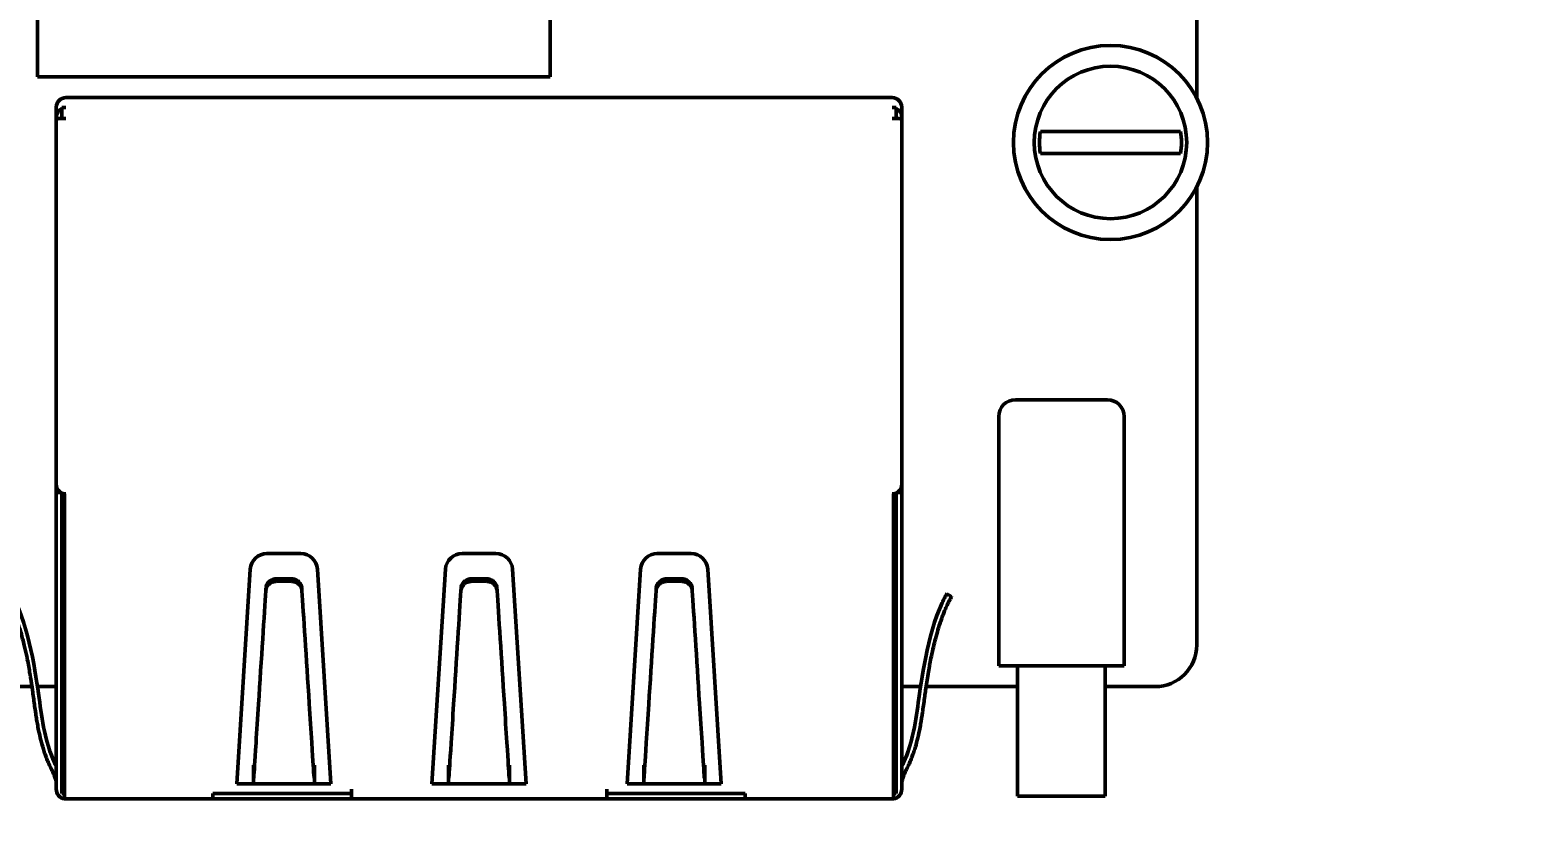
# Model space of a CAD drawing. Header units: millimetres. Extents: x -55 to 2039, y 0 to 512.
# Drawn here: x 1111.4 to 1165.2, y 222.2 to 250.7 of the extents above; entities that cross this region are included whole.
import ezdxf
from ezdxf import colors
from ezdxf.entities.mleader import LeaderData, LeaderLine
from ezdxf.enums import TextEntityAlignment as Align
from ezdxf.math import Vec2, Vec3

# ---------------------------------------------------------------- set-up
doc = ezdxf.new("R2010")
doc.units = ezdxf.units.MM
doc.linetypes.add('Сплошная', pattern=[0])
doc.layers.add('Виды', color=30, linetype='Continuous')
doc.styles.add('GOST TYPE B', font='', dxfattribs={"height": 3.5})
doc.styles.get('GOST TYPE B').set_extended_font_data('GOST type B')

# ---------------------------------------------------------------- blocks, each defined once
blk = doc.blocks.new('Вид с →')
at = {"linetype": 'Continuous', "lineweight": 25, "transparency": 16777216}
for q in [(28.03, 4.046), (30.858, 4.046)]:
    blk.add_line((29.444, 2.632), q, dxfattribs=at)
blk.add_circle((32.944, 2.632), 3.5, dxfattribs=at)
blk.add_circle((32.944, 2.632), 3.5, dxfattribs=at)
at = {"linetype": 'Continuous', "lineweight": 50, "transparency": 16777216, "style": 'GOST TYPE B'}
blk.add_attdef('ВИД(_:_)', text='', height=7, dxfattribs=at).set_placement((27.226, 3.5), align=Align.MIDDLE_RIGHT)
blk = doc.blocks.new('_DotSmall')
at = {"color": 0, "linetype": 'ByBlock', "lineweight": 60, "const_width": 0.5}
blk.add_lwpolyline([(-0.0625, 0, 1), (0.0625, 0, 1)], format="xyb", close=True, dxfattribs=at)

msp = doc.modelspace()

# ---------------------------------------------------------------- linework, layer by layer
at = {"linetype": 'Continuous', "lineweight": 50}
for p, q in [((1153.4613, 294.2448), (1153.4613, 248.248)), ((1111.6413, 262.5123), (1111.6413, 249.0123)), ((1130.1413, 249.0123), (1130.1413, 261.0123)), ((1111.6413, 249.0123), (1130.1413, 249.0123)), ((1112.6713, 248.2623), (1142.4713, 248.2623)), ((1112.3213, 247.5538), (1112.3213, 247.9123)), ((1112.3213, 247.4123), (1112.3213, 247.5538)), ((1112.5213, 247.5123), (1112.3359, 247.5123)), ((1112.6713, 247.9038), (1112.5213, 247.9038)), ((1112.5213, 247.9038), (1112.5213, 247.5123)), ((1112.5213, 247.5123), (1112.6713, 247.5123)), ((1142.4713, 247.9038), (1142.6213, 247.9038)), ((1142.6213, 247.5123), (1142.4713, 247.5123)), ((1142.6213, 247.9038), (1142.6213, 247.5123)), ((1142.6213, 247.5123), (1142.8067, 247.5123)), ((1142.8213, 247.9123), (1142.8213, 247.5538)), ((1142.8213, 247.5538), (1142.8213, 247.4123)), ((1112.3213, 234.3123), (1112.3213, 247.4123)), ((1142.8213, 247.4123), (1142.8213, 234.3123)), ((1152.8812, 247.0423), (1147.8214, 247.0423)), ((1147.8214, 246.2423), (1152.8812, 246.2423)), ((1153.4613, 245.0367), (1153.4613, 228.5123)), ((1146.9213, 237.3623), (1150.2413, 237.3623)), ((1146.3213, 227.7623), (1146.3213, 236.7623)), ((1150.8413, 227.7623), (1150.8413, 236.7623)), ((1112.3213, 234.0209), (1112.3213, 234.3123)), ((1142.8213, 234.3123), (1142.8213, 234.0209)), ((1112.3213, 234.0209), (1112.4774, 234.0209)), ((1112.3213, 223.3123), (1112.3213, 234.0209)), ((1112.5213, 223.1623), (1112.5213, 233.9961)), ((1112.6213, 233.9659), (1112.6213, 233.9623)), ((1112.6213, 233.9623), (1112.6713, 233.9623)), ((1112.6213, 233.9623), (1112.6213, 223.1623)), ((1142.4713, 233.9623), (1142.5213, 233.9623)), ((1142.5213, 233.9659), (1142.5213, 233.9623)), ((1142.5213, 233.9623), (1142.5213, 223.1623)), ((1142.6213, 233.9961), (1142.6213, 223.1623)), ((1142.8213, 234.0209), (1142.6651, 234.0209)), ((1142.8213, 234.0209), (1142.8213, 223.3123)), ((1112.6213, 231.9873), (1112.5213, 231.9873)), ((1142.5213, 231.9873), (1142.6213, 231.9873)), ((1119.9195, 231.8123), (1121.143, 231.8123)), ((1126.9595, 231.8123), (1128.183, 231.8123)), ((1133.9995, 231.8123), (1135.223, 231.8123)), ((1119.3207, 231.2502), (1118.8313, 223.5123)), ((1120.2784, 230.8123), (1120.7841, 230.8123)), ((1120.7781, 230.907), (1120.2845, 230.907)), ((1122.2313, 223.5123), (1121.7418, 231.2502)), ((1126.3607, 231.2502), (1125.8713, 223.5123)), ((1127.3184, 230.8123), (1127.8241, 230.8123)), ((1127.8181, 230.907), (1127.3245, 230.907)), ((1129.2713, 223.5123), (1128.7818, 231.2502)), ((1133.4007, 231.2502), (1132.9113, 223.5123)), ((1134.3584, 230.8123), (1134.8641, 230.8123)), ((1134.8581, 230.907), (1134.3645, 230.907)), ((1136.3113, 223.5123), (1135.8218, 231.2502)), ((1119.8842, 230.5632), (1119.8781, 230.4677)), ((1121.1845, 230.4677), (1121.1783, 230.5632)), ((1126.9242, 230.5632), (1126.9181, 230.4677)), ((1128.2245, 230.4677), (1128.2183, 230.5632)), ((1133.9642, 230.5632), (1133.9581, 230.4677)), ((1135.2645, 230.4677), (1135.2583, 230.5632)), ((1144.6213, 230.2623), (1144.4488, 230.3635)), ((1146.3213, 227.7623), (1146.9213, 227.7623)), ((1150.2413, 227.7623), (1146.9213, 227.7623)), ((1147.0013, 223.0623), (1147.0013, 227.7623)), ((1150.1613, 223.0623), (1150.1613, 227.7623)), ((1150.2413, 227.7623), (1150.8413, 227.7623)), ((1111.443, 227.0123), (1106.4408, 227.0123)), ((1112.3213, 227.0123), (1111.6451, 227.0123)), ((1112.6213, 227.0123), (1112.5213, 227.0123)), ((1142.6213, 227.0123), (1142.5213, 227.0123)), ((1143.4974, 227.0123), (1142.8213, 227.0123)), ((1147.0013, 227.0123), (1143.6995, 227.0123)), ((1151.9613, 227.0123), (1150.1613, 227.0123)), ((1119.4313, 223.7123), (1119.4313, 224.1742)), ((1119.4739, 224.1742), (1119.4313, 224.1742)), ((1121.6313, 224.1742), (1121.5886, 224.1742)), ((1121.6313, 223.7123), (1121.6313, 224.1742)), ((1126.4713, 223.7123), (1126.4713, 224.1742)), ((1126.5139, 224.1742), (1126.4713, 224.1742)), ((1128.6713, 224.1742), (1128.6286, 224.1742)), ((1128.6713, 223.7123), (1128.6713, 224.1742)), ((1133.5113, 223.7123), (1133.5113, 224.1742)), ((1133.5539, 224.1742), (1133.5113, 224.1742)), ((1135.7113, 224.1742), (1135.6686, 224.1742)), ((1135.7113, 223.7123), (1135.7113, 224.1742)), ((1112.5213, 223.5123), (1112.5214, 223.5123)), ((1119.4313, 223.5123), (1118.8313, 223.5123)), ((1119.4313, 223.7123), (1119.4443, 223.7123)), ((1121.6313, 223.5123), (1119.4313, 223.5123)), ((1121.6183, 223.7123), (1121.6313, 223.7123)), ((1122.2313, 223.5123), (1121.6313, 223.5123)), ((1122.9663, 223.3123), (1122.9663, 223.1623)), ((1126.4713, 223.5123), (1125.8713, 223.5123)), ((1126.4713, 223.7123), (1126.4843, 223.7123)), ((1128.6713, 223.5123), (1126.4713, 223.5123)), ((1128.6583, 223.7123), (1128.6713, 223.7123)), ((1129.2713, 223.5123), (1128.6713, 223.5123)), ((1132.1763, 223.1623), (1132.1763, 223.3123)), ((1133.5113, 223.5123), (1132.9113, 223.5123)), ((1133.5113, 223.7123), (1133.5243, 223.7123)), ((1135.7113, 223.5123), (1133.5113, 223.5123)), ((1135.6983, 223.7123), (1135.7113, 223.7123)), ((1136.3113, 223.5123), (1135.7113, 223.5123)), ((1142.6213, 223.5123), (1142.6211, 223.5123)), ((1112.6213, 223.1623), (1112.5213, 223.1623)), ((1117.9663, 222.9623), (1112.6713, 222.9623)), ((1122.9663, 223.1623), (1117.9663, 223.1623)), ((1122.9663, 222.9623), (1117.9663, 222.9623)), ((1132.1763, 222.9623), (1122.9663, 222.9623)), ((1137.1763, 223.1623), (1132.1763, 223.1623)), ((1137.1763, 222.9623), (1132.1763, 222.9623)), ((1142.4713, 222.9623), (1137.1763, 222.9623)), ((1142.6213, 223.1623), (1142.5213, 223.1623)), ((1148.3013, 223.0623), (1147.0013, 223.0623)), ((1148.3013, 223.0623), (1148.8613, 223.0623)), ((1150.1613, 223.0623), (1148.8613, 223.0623))]:
    msp.add_line(p, q, dxfattribs=at)
msp.add_circle((1150.3513, 246.6423), 3.5, dxfattribs=at)
at = {"linetype": 'Continuous', "lineweight": 50, "extrusion": (0, 0, -1)}
msp.add_circle((-1150.3513, 246.6423), 2.75, dxfattribs=at)
for centre, radius, start, end in [((-1112.6713, 247.9123), 0.35, 0, 90), ((-1142.4713, 247.9123), 0.35, 90, 180), ((-1150.3513, 246.6423), 2.5613, 351.0154, 8.9846), ((-1150.3513, 246.6423), 2.5613, 171.0154, 188.9846), ((-1150.2413, 236.7623), 0.6, 90, 180), ((-1112.6713, 223.3123), 0.35, 278.21321, 360)]:
    msp.add_arc(centre, radius, start, end, dxfattribs=at)
at = {"linetype": 'Continuous', "lineweight": 50}
for centre, radius, start, end in [((1115.5963, 245.4656), 3.2753, 179.18129, 179.18207), ((1146.9213, 236.7623), 0.6, 90, 180), ((1119.9195, 231.2123), 0.6, 90, 176.38069), ((1121.143, 231.2123), 0.6, 3.61931, 90), ((1126.9595, 231.2123), 0.6, 90, 176.38069), ((1128.183, 231.2123), 0.6, 3.61931, 90), ((1133.9995, 231.2123), 0.6, 90, 176.38069), ((1135.223, 231.2123), 0.6, 3.61931, 90), ((1151.9613, 228.5123), 1.5, 270, 0), ((1142.4713, 223.3123), 0.35, 278.21321, 0)]:
    msp.add_arc(centre, radius, start, end, dxfattribs=at)
for centre, major_axis, ratio, start_param, end_param in [((1112.6713, 247.5538), (-0.2475, -0.2475), 0.9999999, -1.9132727, -0.7853874), ((1142.4713, 247.5538), (-0.2475, -0.2475), 0.9999999, 2.3562052, 3.4840905), ((1117.9663, 223.1623), (0, -0.2), 0.0000001, -0.0000246, 1.5707718), ((1132.1763, 223.3123), (0, -0.35), 0.0000001, 0.0000349, 1.1279202)]:
    msp.add_ellipse(centre, major_axis=major_axis, ratio=ratio, start_param=start_param, end_param=end_param, dxfattribs=at)
at = {"linetype": 'Continuous', "lineweight": 50, "extrusion": (0, 0, -1)}
for centre, major_axis, ratio, start_param, end_param in [((1112.6733, 247.4117), (0.3388, -0.0959), 0.9967833, 2.8665334, 3.1554196), ((1142.4692, 247.4117), (0.3388, 0.0959), 0.9967832, -0.0138038, 0.2750824), ((1112.6713, 234.3123), (-0.2475, 0.2475), 0.9999999, -2.2128558, -0.7854071), ((1142.4713, 234.3123), (-0.2475, 0.2475), 0.9999999, 2.3561856, 3.7836343), ((1112.6981, 234.6863), (0.0519, 0.723), 0.6941732, 3.0918081, 3.1914701), ((1142.4444, 234.6863), (-0.0519, 0.723), 0.6941732, 3.0917155, 3.1913774), ((1112.6213, 223.1623), (0, 0.2), 0.0000001, 1.5708209, 3.1416172), ((1122.9663, 223.3123), (0, 0.35), 0.0000001, 2.0136725, 3.1415578), ((1137.1763, 223.1623), (0, 0.2), 0.0000001, 1.5708209, 3.1416172), ((1142.5213, 223.1623), (0, 0.2), 0.0000001, 1.5708209, 3.1416172)]:
    msp.add_ellipse(centre, major_axis=major_axis, ratio=ratio, start_param=start_param, end_param=end_param, dxfattribs=at)
at = {"linetype": 'Continuous', "lineweight": 50}
for points, knots in [([(1120.2784, 230.8123), (1120.2516, 230.8123), (1120.2249, 230.81), (1120.1986, 230.8053), (1120.1714, 230.8004), (1120.1449, 230.793), (1120.1194, 230.7833), (1120.0859, 230.7704), (1120.0545, 230.7535), (1120.0262, 230.7329), (1120.0182, 230.7271), (1120.0105, 230.7211), (1120.0031, 230.7147), (1119.9787, 230.694), (1119.9574, 230.6705), (1119.9396, 230.6447), (1119.9296, 230.6304), (1119.9208, 230.6153), (1119.9131, 230.5996), (1119.9016, 230.5762), (1119.8928, 230.5516), (1119.8868, 230.5263), (1119.8822, 230.507), (1119.8793, 230.4875), (1119.8781, 230.4677)], [-0.060854486, -0.060854486, -0.060854486, -0.060854486, -0.052817532, -0.052817532, -0.052817532, -0.044488934, -0.044488934, -0.044488934, -0.033517563, -0.033517563, -0.033517563, -0.030441486, -0.030441486, -0.030441486, -0.020368432, -0.020368432, -0.020368432, -0.014751762, -0.014751762, -0.014751762, -0.006356881, -0.006356881, -0.006356881, -0.000001, -0.000001, -0.000001, -0.000001]), ([(1120.2845, 230.907), (1120.2577, 230.907), (1120.2309, 230.9047), (1120.2047, 230.9), (1120.1774, 230.8951), (1120.1508, 230.8877), (1120.1253, 230.8779), (1120.0917, 230.865), (1120.0603, 230.848), (1120.0319, 230.8274), (1120.0241, 230.8217), (1120.0165, 230.8158), (1120.0092, 230.8095), (1119.9842, 230.7882), (1119.9623, 230.7641), (1119.9442, 230.7375), (1119.9349, 230.724), (1119.9266, 230.7098), (1119.9194, 230.6951), (1119.9077, 230.6715), (1119.8989, 230.6468), (1119.8928, 230.6212), (1119.8883, 230.6022), (1119.8854, 230.5828), (1119.8842, 230.5632)], [0.000001, 0.000001, 0.000001, 0.000001, 0.008041382, 0.008041382, 0.008041382, 0.016379114, 0.016379114, 0.016379114, 0.027375211, 0.027375211, 0.027375211, 0.030399157, 0.030399157, 0.030399157, 0.040749872, 0.040749872, 0.040749872, 0.046040106, 0.046040106, 0.046040106, 0.054510386, 0.054510386, 0.054510386, 0.060823668, 0.060823668, 0.060823668, 0.060823668]), ([(1121.1783, 230.5632), (1121.1771, 230.5828), (1121.1742, 230.6023), (1121.1697, 230.6213), (1121.1636, 230.6469), (1121.1547, 230.6718), (1121.143, 230.6954), (1121.1287, 230.7242), (1121.1105, 230.7509), (1121.0888, 230.775), (1121.0778, 230.7873), (1121.0658, 230.7989), (1121.0531, 230.8097), (1121.0265, 230.8323), (1120.9966, 230.8513), (1120.9642, 230.8664), (1120.9553, 230.8706), (1120.9462, 230.8745), (1120.9369, 230.878), (1120.9114, 230.8878), (1120.8849, 230.8951), (1120.8577, 230.9), (1120.8315, 230.9047), (1120.8048, 230.907), (1120.7781, 230.907)], [0.000001, 0.000001, 0.000001, 0.000001, 0.00632841, 0.00632841, 0.00632841, 0.014825258, 0.014825258, 0.014825258, 0.025187859, 0.025187859, 0.025187859, 0.030465411, 0.030465411, 0.030465411, 0.041449106, 0.041449106, 0.041449106, 0.044490534, 0.044490534, 0.044490534, 0.052811123, 0.052811123, 0.052811123, 0.06083625, 0.06083625, 0.06083625, 0.06083625]), ([(1120.7841, 230.8123), (1120.8109, 230.8123), (1120.8376, 230.81), (1120.8639, 230.8053), (1120.891, 230.8004), (1120.9176, 230.793), (1120.943, 230.7833), (1120.9766, 230.7704), (1121.0079, 230.7535), (1121.0363, 230.733), (1121.0442, 230.7272), (1121.0519, 230.7211), (1121.0594, 230.7148), (1121.0838, 230.694), (1121.1051, 230.6705), (1121.1229, 230.6448), (1121.1329, 230.6304), (1121.1417, 230.6154), (1121.1494, 230.5997), (1121.1609, 230.5763), (1121.1697, 230.5517), (1121.1757, 230.5263), (1121.1803, 230.5071), (1121.1832, 230.4875), (1121.1845, 230.4677)], [0.000001, 0.000001, 0.000001, 0.000001, 0.008031807, 0.008031807, 0.008031807, 0.016353711, 0.016353711, 0.016353711, 0.027318527, 0.027318527, 0.027318527, 0.030398313, 0.030398313, 0.030398313, 0.040471145, 0.040471145, 0.040471145, 0.046083327, 0.046083327, 0.046083327, 0.054482268, 0.054482268, 0.054482268, 0.060839858, 0.060839858, 0.060839858, 0.060839858]), ([(1126.9181, 230.4677), (1126.9193, 230.4875), (1126.9223, 230.5071), (1126.9268, 230.5264), (1126.9328, 230.5519), (1126.9417, 230.5765), (1126.9533, 230.6), (1126.9671, 230.6281), (1126.9847, 230.6543), (1127.0056, 230.6779), (1127.0172, 230.6911), (1127.0298, 230.7034), (1127.0434, 230.715), (1127.0699, 230.7375), (1127.0997, 230.7565), (1127.1319, 230.7716), (1127.141, 230.7758), (1127.1503, 230.7798), (1127.1598, 230.7834), (1127.1852, 230.7931), (1127.2117, 230.8005), (1127.2388, 230.8053), (1127.265, 230.81), (1127.2917, 230.8123), (1127.3184, 230.8123)], [0.000001, 0.000001, 0.000001, 0.000001, 0.006372743, 0.006372743, 0.006372743, 0.014797432, 0.014797432, 0.014797432, 0.024881307, 0.024881307, 0.024881307, 0.030482539, 0.030482539, 0.030482539, 0.041434766, 0.041434766, 0.041434766, 0.04453258, 0.04453258, 0.04453258, 0.052838158, 0.052838158, 0.052838158, 0.060854428, 0.060854428, 0.060854428, 0.060854428]), ([(1126.9242, 230.5632), (1126.9254, 230.5828), (1126.9283, 230.6022), (1126.9328, 230.6213), (1126.9389, 230.6469), (1126.9478, 230.6717), (1126.9595, 230.6953), (1126.9738, 230.7241), (1126.992, 230.7509), (1127.0136, 230.775), (1127.0247, 230.7872), (1127.0366, 230.7989), (1127.0494, 230.8097), (1127.076, 230.8323), (1127.1059, 230.8513), (1127.1383, 230.8664), (1127.1472, 230.8706), (1127.1563, 230.8744), (1127.1656, 230.878), (1127.1911, 230.8878), (1127.2176, 230.8951), (1127.2448, 230.9), (1127.271, 230.9047), (1127.2977, 230.907), (1127.3245, 230.907)], [-0.06082365, -0.06082365, -0.06082365, -0.06082365, -0.0545001, -0.0545001, -0.0545001, -0.046009949, -0.046009949, -0.046009949, -0.035651435, -0.035651435, -0.035651435, -0.030372234, -0.030372234, -0.030372234, -0.019387901, -0.019387901, -0.019387901, -0.016350449, -0.016350449, -0.016350449, -0.008027831, -0.008027831, -0.008027831, -0.000001, -0.000001, -0.000001, -0.000001]), ([(1128.2183, 230.5632), (1128.2171, 230.5828), (1128.2142, 230.6023), (1128.2097, 230.6213), (1128.2036, 230.6469), (1128.1947, 230.6717), (1128.183, 230.6954), (1128.1687, 230.7242), (1128.1505, 230.7509), (1128.1288, 230.775), (1128.1178, 230.7873), (1128.1059, 230.7989), (1128.0931, 230.8097), (1128.0665, 230.8323), (1128.0366, 230.8513), (1128.0043, 230.8664), (1127.9953, 230.8706), (1127.9862, 230.8745), (1127.9769, 230.878), (1127.9514, 230.8878), (1127.9249, 230.8951), (1127.8977, 230.9), (1127.8715, 230.9047), (1127.8448, 230.907), (1127.8181, 230.907)], [0.000001, 0.000001, 0.000001, 0.000001, 0.006328038, 0.006328038, 0.006328038, 0.014824163, 0.014824163, 0.014824163, 0.02518648, 0.02518648, 0.02518648, 0.030464434, 0.030464434, 0.030464434, 0.041448555, 0.041448555, 0.041448555, 0.044489494, 0.044489494, 0.044489494, 0.052810632, 0.052810632, 0.052810632, 0.060836251, 0.060836251, 0.060836251, 0.060836251]), ([(1127.8241, 230.8123), (1127.8509, 230.8123), (1127.8776, 230.81), (1127.9039, 230.8053), (1127.931, 230.8004), (1127.9576, 230.793), (1127.983, 230.7833), (1128.0166, 230.7704), (1128.0479, 230.7535), (1128.0763, 230.733), (1128.0842, 230.7272), (1128.0919, 230.7211), (1128.0994, 230.7148), (1128.1238, 230.694), (1128.1451, 230.6705), (1128.1629, 230.6448), (1128.1729, 230.6304), (1128.1817, 230.6154), (1128.1894, 230.5997), (1128.2009, 230.5763), (1128.2097, 230.5517), (1128.2157, 230.5263), (1128.2203, 230.5071), (1128.2232, 230.4875), (1128.2245, 230.4677)], [0.000001, 0.000001, 0.000001, 0.000001, 0.008031845, 0.008031845, 0.008031845, 0.016353791, 0.016353791, 0.016353791, 0.027318642, 0.027318642, 0.027318642, 0.030398388, 0.030398388, 0.030398388, 0.040471201, 0.040471201, 0.040471201, 0.046083411, 0.046083411, 0.046083411, 0.054482297, 0.054482297, 0.054482297, 0.060839858, 0.060839858, 0.060839858, 0.060839858]), ([(1133.9581, 230.4677), (1133.9593, 230.4875), (1133.9623, 230.5071), (1133.9668, 230.5264), (1133.9728, 230.5519), (1133.9817, 230.5765), (1133.9933, 230.6), (1134.0071, 230.6281), (1134.0247, 230.6543), (1134.0456, 230.6779), (1134.0572, 230.6911), (1134.0698, 230.7034), (1134.0834, 230.715), (1134.1099, 230.7375), (1134.1397, 230.7565), (1134.1719, 230.7716), (1134.181, 230.7758), (1134.1903, 230.7798), (1134.1998, 230.7834), (1134.2252, 230.7931), (1134.2517, 230.8005), (1134.2788, 230.8053), (1134.305, 230.81), (1134.3317, 230.8123), (1134.3584, 230.8123)], [0.000001, 0.000001, 0.000001, 0.000001, 0.006372744, 0.006372744, 0.006372744, 0.014797435, 0.014797435, 0.014797435, 0.02488131, 0.02488131, 0.02488131, 0.030482541, 0.030482541, 0.030482541, 0.041434767, 0.041434767, 0.041434767, 0.044532582, 0.044532582, 0.044532582, 0.052838159, 0.052838159, 0.052838159, 0.060854428, 0.060854428, 0.060854428, 0.060854428]), ([(1133.9642, 230.5632), (1133.9654, 230.5828), (1133.9683, 230.6022), (1133.9728, 230.6213), (1133.9789, 230.6469), (1133.9878, 230.6717), (1133.9995, 230.6953), (1134.0138, 230.7241), (1134.032, 230.7509), (1134.0536, 230.775), (1134.0647, 230.7872), (1134.0766, 230.7989), (1134.0894, 230.8097), (1134.116, 230.8323), (1134.1459, 230.8513), (1134.1783, 230.8664), (1134.1872, 230.8706), (1134.1963, 230.8744), (1134.2056, 230.878), (1134.2311, 230.8878), (1134.2576, 230.8951), (1134.2848, 230.9), (1134.311, 230.9047), (1134.3377, 230.907), (1134.3645, 230.907)], [-0.06082365, -0.06082365, -0.06082365, -0.06082365, -0.054500103, -0.054500103, -0.054500103, -0.046009958, -0.046009958, -0.046009958, -0.035651446, -0.035651446, -0.035651446, -0.030372241, -0.030372241, -0.030372241, -0.019387905, -0.019387905, -0.019387905, -0.016350457, -0.016350457, -0.016350457, -0.008027834, -0.008027834, -0.008027834, -0.000001, -0.000001, -0.000001, -0.000001]), ([(1135.2583, 230.5632), (1135.2571, 230.5828), (1135.2542, 230.6023), (1135.2497, 230.6213), (1135.2436, 230.6469), (1135.2347, 230.6717), (1135.223, 230.6954), (1135.2087, 230.7242), (1135.1905, 230.7509), (1135.1688, 230.775), (1135.1578, 230.7873), (1135.1459, 230.7989), (1135.1331, 230.8097), (1135.1065, 230.8323), (1135.0766, 230.8513), (1135.0443, 230.8664), (1135.0353, 230.8706), (1135.0262, 230.8745), (1135.0169, 230.878), (1134.9914, 230.8878), (1134.9649, 230.8951), (1134.9377, 230.9), (1134.9115, 230.9047), (1134.8848, 230.907), (1134.8581, 230.907)], [0.000001, 0.000001, 0.000001, 0.000001, 0.006328065, 0.006328065, 0.006328065, 0.014824242, 0.014824242, 0.014824242, 0.025186579, 0.025186579, 0.025186579, 0.030464504, 0.030464504, 0.030464504, 0.041448595, 0.041448595, 0.041448595, 0.044489569, 0.044489569, 0.044489569, 0.052810667, 0.052810667, 0.052810667, 0.060836251, 0.060836251, 0.060836251, 0.060836251]), ([(1134.8641, 230.8123), (1134.8909, 230.8123), (1134.9176, 230.81), (1134.9439, 230.8053), (1134.971, 230.8004), (1134.9976, 230.793), (1135.023, 230.7833), (1135.0566, 230.7704), (1135.0879, 230.7535), (1135.1163, 230.733), (1135.1242, 230.7272), (1135.1319, 230.7211), (1135.1394, 230.7148), (1135.1638, 230.694), (1135.1851, 230.6705), (1135.2029, 230.6448), (1135.2129, 230.6304), (1135.2217, 230.6154), (1135.2294, 230.5997), (1135.2409, 230.5763), (1135.2497, 230.5517), (1135.2557, 230.5263), (1135.2603, 230.5071), (1135.2632, 230.4875), (1135.2645, 230.4677)], [0.000001, 0.000001, 0.000001, 0.000001, 0.008031833, 0.008031833, 0.008031833, 0.016353766, 0.016353766, 0.016353766, 0.027318607, 0.027318607, 0.027318607, 0.030398365, 0.030398365, 0.030398365, 0.040471183, 0.040471183, 0.040471183, 0.046083385, 0.046083385, 0.046083385, 0.054482288, 0.054482288, 0.054482288, 0.060839858, 0.060839858, 0.060839858, 0.060839858]), ([(1119.4443, 223.7123), (1119.465, 224.0349), (1119.4762, 224.2104), (1119.5542, 225.4237), (1119.5842, 225.892), (1119.7199, 228.0041), (1119.8257, 229.6519), (1119.8781, 230.4677)], [-0.47852776, -0.47852776, -0.47852776, -0.47852776, -0.33989737, -0.33989737, -0.26202754, -0.26202754, -0.000001, -0.000001, -0.000001, -0.000001]), ([(1121.6183, 223.7123), (1121.5974, 224.037), (1121.5861, 224.2129), (1121.5077, 225.4346), (1121.4778, 225.9003), (1121.341, 228.0308), (1121.2366, 229.6555), (1121.1845, 230.4677)], [-0.48966147, -0.48966147, -0.48966147, -0.48966147, -0.34188645, -0.34188645, -0.26086652, -0.26086652, -0.000001, -0.000001, -0.000001, -0.000001]), ([(1126.4843, 223.7123), (1126.505, 224.0349), (1126.5162, 224.2104), (1126.5942, 225.4237), (1126.6242, 225.892), (1126.7599, 228.0041), (1126.8657, 229.6519), (1126.9181, 230.4677)], [-0.47852776, -0.47852776, -0.47852776, -0.47852776, -0.33989737, -0.33989737, -0.26202754, -0.26202754, -0.000001, -0.000001, -0.000001, -0.000001]), ([(1128.6583, 223.7123), (1128.6374, 224.037), (1128.6261, 224.2129), (1128.5477, 225.4346), (1128.5178, 225.9003), (1128.381, 228.0308), (1128.2766, 229.6555), (1128.2245, 230.4677)], [-0.48966147, -0.48966147, -0.48966147, -0.48966147, -0.34188645, -0.34188645, -0.26086652, -0.26086652, -0.000001, -0.000001, -0.000001, -0.000001]), ([(1133.5243, 223.7123), (1133.545, 224.0349), (1133.5562, 224.2104), (1133.6342, 225.4237), (1133.6642, 225.892), (1133.7999, 228.0041), (1133.9057, 229.6519), (1133.9581, 230.4677)], [-0.47852776, -0.47852776, -0.47852776, -0.47852776, -0.33989737, -0.33989737, -0.26202754, -0.26202754, -0.000001, -0.000001, -0.000001, -0.000001]), ([(1135.6983, 223.7123), (1135.6774, 224.037), (1135.6661, 224.2129), (1135.5877, 225.4346), (1135.5578, 225.9003), (1135.421, 228.0308), (1135.3166, 229.6555), (1135.2645, 230.4677)], [-0.48966147, -0.48966147, -0.48966147, -0.48966147, -0.34188645, -0.34188645, -0.26086652, -0.26086652, -0.000001, -0.000001, -0.000001, -0.000001]), ([(1144.2742, 230.0299), (1144.283, 230.0488), (1144.2919, 230.0676), (1144.3008, 230.086), (1144.3128, 230.1107), (1144.3246, 230.1346), (1144.3362, 230.1573), (1144.3511, 230.1866), (1144.3653, 230.2137), (1144.3783, 230.238), (1144.3842, 230.2489), (1144.3898, 230.2592), (1144.3951, 230.2689), (1144.4081, 230.2926), (1144.4192, 230.3123), (1144.4279, 230.3275), (1144.4295, 230.3303), (1144.431, 230.333), (1144.4325, 230.3355), (1144.4379, 230.3449), (1144.442, 230.352), (1144.4448, 230.3567), (1144.4474, 230.3613), (1144.4488, 230.3635), (1144.4488, 230.3635)], [-0.060653484, -0.060653484, -0.060653484, -0.060653484, -0.054369775, -0.054369775, -0.054369775, -0.045952999, -0.045952999, -0.045952999, -0.035125644, -0.035125644, -0.035125644, -0.030288974, -0.030288974, -0.030288974, -0.018454549, -0.018454549, -0.018454549, -0.016242929, -0.016242929, -0.016242929, -0.007977274, -0.007977274, -0.007977274, -0.000001, -0.000001, -0.000001, -0.000001]), ([(1112.3213, 223.5123), (1112.3205, 223.5243), (1112.3194, 223.5361), (1112.318, 223.5478), (1112.3165, 223.5606), (1112.3147, 223.5733), (1112.3126, 223.5859), (1112.309, 223.6076), (1112.3046, 223.6291), (1112.2994, 223.6505), (1112.2983, 223.6551), (1112.2971, 223.6597), (1112.296, 223.6643), (1112.2889, 223.6918), (1112.2805, 223.7194), (1112.2709, 223.7474), (1112.2623, 223.7725), (1112.2527, 223.798), (1112.2422, 223.824), (1112.2322, 223.8488), (1112.2213, 223.8741), (1112.2095, 223.9001), (1112.1991, 223.9234), (1112.1879, 223.9473), (1112.1762, 223.972), (1112.1646, 223.9963), (1112.1524, 224.0213), (1112.1397, 224.0473), (1112.1374, 224.0521), (1112.135, 224.057), (1112.1327, 224.0618), (1112.1227, 224.0822), (1112.1125, 224.1032), (1112.1021, 224.1249), (1112.0982, 224.1331), (1112.0943, 224.1414), (1112.0903, 224.1498), (1112.0714, 224.1899), (1112.0521, 224.2324), (1112.0325, 224.2778), (1112.031, 224.2811), (1112.0296, 224.2845), (1112.0281, 224.2879), (1112.0079, 224.335), (1111.9872, 224.3851), (1111.9664, 224.4387), (1111.95, 224.4809), (1111.9334, 224.5253), (1111.9168, 224.5721), (1111.895, 224.6335), (1111.8745, 224.6951), (1111.855, 224.7571), (1111.8215, 224.864), (1111.7913, 224.9717), (1111.7639, 225.0801), (1111.7342, 225.1974), (1111.7077, 225.3156), (1111.6837, 225.4344), (1111.6682, 225.511), (1111.6537, 225.5878), (1111.64, 225.665), (1111.6278, 225.7336), (1111.6159, 225.8042), (1111.6044, 225.8764), (1111.5927, 225.9493), (1111.5813, 226.024), (1111.5702, 226.1001), (1111.5689, 226.1084), (1111.5677, 226.1167), (1111.5665, 226.125), (1111.555, 226.2038), (1111.5438, 226.2842), (1111.5325, 226.366), (1111.5207, 226.4515), (1111.5089, 226.5385), (1111.4969, 226.6268), (1111.4856, 226.71), (1111.4741, 226.7943), (1111.462, 226.8795), (1111.4406, 227.0314), (1111.4177, 227.1861), (1111.3927, 227.3426), (1111.3858, 227.3859), (1111.3787, 227.4293), (1111.3715, 227.4729), (1111.3426, 227.6464), (1111.3111, 227.8217), (1111.2761, 227.9972), (1111.2686, 228.0351), (1111.2609, 228.0729), (1111.253, 228.1107), (1111.2261, 228.2402), (1111.1973, 228.3696), (1111.1662, 228.4985), (1111.1468, 228.5792), (1111.1264, 228.6597), (1111.1052, 228.7399), (1111.0765, 228.8481), (1111.0461, 228.9557), (1111.0139, 229.0623), (1110.9788, 229.1786), (1110.9416, 229.2937), (1110.9022, 229.4073), (1110.8752, 229.4848), (1110.8472, 229.5617), (1110.8178, 229.6376), (1110.7933, 229.7008), (1110.7678, 229.7633), (1110.7412, 229.8251), (1110.7262, 229.8597), (1110.7108, 229.8941), (1110.6951, 229.9282)], [-0.803722, -0.803722, -0.803722, -0.803722, -0.79469776, -0.79469776, -0.79469776, -0.78484178, -0.78484178, -0.78484178, -0.76790498, -0.76790498, -0.76790498, -0.76428512, -0.76428512, -0.76428512, -0.74257423, -0.74257423, -0.74257423, -0.72311728, -0.72311728, -0.72311728, -0.70460512, -0.70460512, -0.70460512, -0.68805176, -0.68805176, -0.68805176, -0.671732, -0.671732, -0.671732, -0.66871814, -0.66871814, -0.66871814, -0.65609014, -0.65609014, -0.65609014, -0.65132069, -0.65132069, -0.65132069, -0.62856272, -0.62856272, -0.62856272, -0.62688625, -0.62688625, -0.62688625, -0.60349425, -0.60349425, -0.60349425, -0.58509756, -0.58509756, -0.58509756, -0.56098115, -0.56098115, -0.56098115, -0.51935577, -0.51935577, -0.51935577, -0.47432328, -0.47432328, -0.47432328, -0.44531884, -0.44531884, -0.44531884, -0.41949139, -0.41949139, -0.41949139, -0.39340553, -0.39340553, -0.39340553, -0.39057721, -0.39057721, -0.39057721, -0.36370161, -0.36370161, -0.36370161, -0.33560617, -0.33560617, -0.33560617, -0.30913651, -0.30913651, -0.30913651, -0.26196616, -0.26196616, -0.26196616, -0.24892035, -0.24892035, -0.24892035, -0.19693589, -0.19693589, -0.19693589, -0.18573359, -0.18573359, -0.18573359, -0.14741757, -0.14741757, -0.14741757, -0.12340352, -0.12340352, -0.12340352, -0.09096164, -0.09096164, -0.09096164, -0.05557713, -0.05557713, -0.05557713, -0.03141174, -0.03141174, -0.03141174, -0.01129602, -0.01129602, -0.01129602, -0.000001, -0.000001, -0.000001, -0.000001]), ([(1112.3213, 224.1313), (1112.2284, 224.3221), (1112.0688, 224.6469), (1111.836, 225.647), (1111.7766, 226.0571), (1111.6237, 227.1745), (1111.3999, 228.892), (1110.8684, 230.0299)], [0.000001, 0.000001, 0.000001, 0.000001, 0.06377169, 0.06377169, 0.10493449, 0.10493449, 0.1812787, 0.1812787, 0.1812787, 0.1812787]), ([(1144.2742, 230.0299), (1143.7419, 228.8903), (1143.5183, 227.1698), (1143.3648, 226.0492), (1143.3055, 225.6413), (1143.073, 224.6454), (1142.9138, 224.3214), (1142.8213, 224.1313)], [0.000001, 0.000001, 0.000001, 0.000001, 0.37806094, 0.37806094, 0.58032302, 0.58032302, 0.89349519, 0.89349519, 0.89349519, 0.89349519]), ([(1142.8213, 223.5123), (1142.8221, 223.5243), (1142.8232, 223.5361), (1142.8245, 223.5478), (1142.826, 223.5606), (1142.8278, 223.5733), (1142.8299, 223.5859), (1142.8335, 223.6076), (1142.8379, 223.6291), (1142.8431, 223.6505), (1142.8442, 223.6551), (1142.8454, 223.6597), (1142.8466, 223.6643), (1142.8537, 223.6918), (1142.862, 223.7194), (1142.8716, 223.7474), (1142.8802, 223.7725), (1142.8898, 223.798), (1142.9003, 223.824), (1142.9104, 223.8488), (1142.9213, 223.8741), (1142.933, 223.9001), (1142.9435, 223.9234), (1142.9546, 223.9473), (1142.9664, 223.972), (1142.978, 223.9963), (1142.9901, 224.0213), (1143.0028, 224.0473), (1143.0052, 224.0521), (1143.0075, 224.057), (1143.0099, 224.0618), (1143.0198, 224.0822), (1143.03, 224.1032), (1143.0404, 224.1249), (1143.0443, 224.1331), (1143.0483, 224.1414), (1143.0522, 224.1498), (1143.0711, 224.1899), (1143.0904, 224.2324), (1143.1101, 224.2778), (1143.1115, 224.2811), (1143.113, 224.2845), (1143.1144, 224.2879), (1143.1347, 224.335), (1143.1553, 224.3851), (1143.1761, 224.4387), (1143.1925, 224.4809), (1143.2091, 224.5252), (1143.2257, 224.572), (1143.2475, 224.6334), (1143.2681, 224.6951), (1143.2875, 224.7571), (1143.321, 224.864), (1143.3512, 224.9717), (1143.3786, 225.0801), (1143.4083, 225.1974), (1143.4348, 225.3156), (1143.4589, 225.4344), (1143.4744, 225.5109), (1143.4888, 225.5877), (1143.5025, 225.6647), (1143.5273, 225.804), (1143.5495, 225.9451), (1143.5707, 226.089), (1143.5725, 226.101), (1143.5743, 226.113), (1143.576, 226.125), (1143.5897, 226.2187), (1143.6029, 226.3137), (1143.6161, 226.4101), (1143.6275, 226.4936), (1143.639, 226.5783), (1143.6507, 226.6642), (1143.6604, 226.7351), (1143.6702, 226.8068), (1143.6805, 226.8795), (1143.6939, 226.9748), (1143.708, 227.0718), (1143.723, 227.1706), (1143.738, 227.2694), (1143.754, 227.3701), (1143.771, 227.4729), (1143.7863, 227.5645), (1143.8025, 227.6578), (1143.8198, 227.753), (1143.8248, 227.7804), (1143.83, 227.808), (1143.8352, 227.8357), (1143.8531, 227.9309), (1143.8712, 228.0225), (1143.8895, 228.1107), (1143.9133, 228.2253), (1143.9375, 228.3342), (1143.9618, 228.4376), (1143.9869, 228.544), (1144.0121, 228.6446), (1144.0374, 228.7399), (1144.0679, 228.855), (1144.0984, 228.9623), (1144.1286, 229.0623), (1144.16, 229.1665), (1144.1911, 229.2627), (1144.2213, 229.3519), (1144.2277, 229.3707), (1144.2341, 229.3891), (1144.2404, 229.4073), (1144.2593, 229.4616), (1144.2778, 229.5132), (1144.2961, 229.5622), (1144.3164, 229.6168), (1144.3363, 229.6681), (1144.3559, 229.7163), (1144.3713, 229.7544), (1144.3865, 229.7906), (1144.4014, 229.8251), (1144.4171, 229.8614), (1144.4325, 229.8958), (1144.4474, 229.9282)], [0.0000011, 0.0000011, 0.0000011, 0.0000011, 0.00360212, 0.00360212, 0.00360212, 0.00753501, 0.00753501, 0.00753501, 0.01429347, 0.01429347, 0.01429347, 0.01573785, 0.01573785, 0.01573785, 0.02440139, 0.02440139, 0.02440139, 0.03216528, 0.03216528, 0.03216528, 0.03955231, 0.03955231, 0.03955231, 0.04615774, 0.04615774, 0.04615774, 0.05266992, 0.05266992, 0.05266992, 0.05387254, 0.05387254, 0.05387254, 0.05891161, 0.05891161, 0.05891161, 0.06081478, 0.06081478, 0.06081478, 0.06989614, 0.06989614, 0.06989614, 0.07056506, 0.07056506, 0.07056506, 0.07989937, 0.07989937, 0.07989937, 0.08723348, 0.08723348, 0.08723348, 0.09686464, 0.09686464, 0.09686464, 0.11347629, 0.11347629, 0.11347629, 0.13144759, 0.13144759, 0.13144759, 0.14300877, 0.14300877, 0.14300877, 0.16392034, 0.16392034, 0.16392034, 0.16565978, 0.16565978, 0.16565978, 0.17924295, 0.17924295, 0.17924295, 0.19101208, 0.19101208, 0.19101208, 0.20072055, 0.20072055, 0.20072055, 0.21344872, 0.21344872, 0.21344872, 0.2261769, 0.2261769, 0.2261769, 0.23752438, 0.23752438, 0.23752438, 0.24079523, 0.24079523, 0.24079523, 0.25202128, 0.25202128, 0.25202128, 0.26659778, 0.26659778, 0.26659778, 0.28159041, 0.28159041, 0.28159041, 0.29971648, 0.29971648, 0.29971648, 0.31858645, 0.31858645, 0.31858645, 0.32256162, 0.32256162, 0.32256162, 0.33446911, 0.33446911, 0.33446911, 0.34774303, 0.34774303, 0.34774303, 0.3582485, 0.3582485, 0.3582485, 0.36935467, 0.36935467, 0.36935467, 0.36935467]), ([(1144.6213, 230.2623), (1144.6213, 230.2623), (1144.6199, 230.2601), (1144.6173, 230.2555), (1144.6145, 230.2508), (1144.6104, 230.2438), (1144.605, 230.2344), (1144.5972, 230.2208), (1144.5869, 230.2025), (1144.5745, 230.1801), (1144.5722, 230.176), (1144.5699, 230.1718), (1144.5676, 230.1675), (1144.556, 230.1462), (1144.543, 230.1221), (1144.5293, 230.0955), (1144.5225, 230.0825), (1144.5156, 230.0689), (1144.5085, 230.0548), (1144.4972, 230.0325), (1144.4857, 230.0091), (1144.4742, 229.985), (1144.4652, 229.9664), (1144.4563, 229.9474), (1144.4474, 229.9282)], [-0.060669259, -0.060669259, -0.060669259, -0.060669259, -0.052701014, -0.052701014, -0.052701014, -0.04445523, -0.04445523, -0.04445523, -0.03251517, -0.03251517, -0.03251517, -0.030346862, -0.030346862, -0.030346862, -0.01976438, -0.01976438, -0.01976438, -0.014565885, -0.014565885, -0.014565885, -0.006353495, -0.006353495, -0.006353495, -0.000001, -0.000001, -0.000001, -0.000001]), ([(1119.4313, 223.5123), (1119.4313, 223.5445), (1119.4313, 223.5938), (1119.4313, 223.6607), (1119.4313, 223.6949), (1119.4313, 223.7123)], [0.010059837, 0.010059837, 0.010059837, 0.010059837, 0.022657378, 0.029208099, 0.036304714, 0.036304714, 0.036304714, 0.036304714]), ([(1121.6313, 223.5123), (1121.6313, 223.5445), (1121.6313, 223.5938), (1121.6313, 223.6607), (1121.6313, 223.6949), (1121.6313, 223.7123)], [0.010059837, 0.010059837, 0.010059837, 0.010059837, 0.022657378, 0.029208099, 0.036304714, 0.036304714, 0.036304714, 0.036304714]), ([(1126.4713, 223.5123), (1126.4713, 223.5445), (1126.4713, 223.5938), (1126.4713, 223.6607), (1126.4713, 223.6949), (1126.4713, 223.7123)], [0.010059837, 0.010059837, 0.010059837, 0.010059837, 0.022657378, 0.029208099, 0.036304714, 0.036304714, 0.036304714, 0.036304714]), ([(1128.6713, 223.5123), (1128.6713, 223.5445), (1128.6713, 223.5938), (1128.6713, 223.6607), (1128.6713, 223.6949), (1128.6713, 223.7123)], [0.010059837, 0.010059837, 0.010059837, 0.010059837, 0.022657378, 0.029208099, 0.036304714, 0.036304714, 0.036304714, 0.036304714]), ([(1133.5113, 223.5123), (1133.5113, 223.5445), (1133.5113, 223.5938), (1133.5113, 223.6607), (1133.5113, 223.6949), (1133.5113, 223.7123)], [0.010059837, 0.010059837, 0.010059837, 0.010059837, 0.022657378, 0.029208099, 0.036304714, 0.036304714, 0.036304714, 0.036304714]), ([(1135.7113, 223.5123), (1135.7113, 223.5445), (1135.7113, 223.5938), (1135.7113, 223.6607), (1135.7113, 223.6949), (1135.7113, 223.7123)], [0.010059837, 0.010059837, 0.010059837, 0.010059837, 0.022657378, 0.029208099, 0.036304714, 0.036304714, 0.036304714, 0.036304714])]:
    msp.add_open_spline(points, degree=3, knots=knots, dxfattribs=at)
for points in [[(1112.5216, 223.5124), (1112.5215, 223.5145), (1112.5214, 223.5166), (1112.5213, 223.5187)], [(1142.6209, 223.5124), (1142.621, 223.5145), (1142.6211, 223.5166), (1142.6213, 223.5187)], [(1112.6215, 222.9641), (1112.6381, 222.9623), (1112.6547, 222.9623), (1112.6713, 222.9623)], [(1142.4713, 222.9623), (1142.4878, 222.9623), (1142.5044, 222.9623), (1142.521, 222.9637)]]:
    msp.add_open_spline(points, degree=3, dxfattribs=at)

# ---------------------------------------------------------------- leaders
at = {"layer": 'Виды', "linetype": 'Continuous', "lineweight": 25}
ml = msp.add_multileader_block('Standard', dxfattribs=at)
ml.set_content('Вид с →', color=256)
ml.set_attribute('ВИД(_:_)', 'А(2:1)', width=0)
ml.set_leader_properties(linetype='Сплошная', lineweight=25)
ml.set_arrow_properties(name='DOTSMALL')
ml.build(insert=Vec2(0, 0))
ml.multileader.update_dxf_attribs({"leader_type": 0, "has_dogleg": 0, "text_left_attachment_type": 6, "text_right_attachment_type": 6, "dogleg_length": 0.3, "arrow_head_size": 1, "block_connection_type": 1})
ctx = ml.context
ctx.base_point, ctx.char_height, ctx.arrow_head_size, ctx.landing_gap_size, ctx.plane_origin = Vec3(1329.0713, 395.8731), 3.5, 1, 1, Vec3(1329.0713, 395.8731)
ctx.left_attachment, ctx.right_attachment, ctx.attachment_type = 6, 6, 1
notes = []
notes.append((ctx, [(0, (0, 0, 0), (0, 0), (1, 0), 1, [])]))
ctx.block.insert = Vec3(1329.0713, 395.8731)
ml = msp.add_multileader_block('Standard', dxfattribs=at)
ml.set_content('Вид с →', color=256)
ml.set_attribute('ВИД(_:_)', 'Б(4:1)', width=0)
ml.set_leader_properties(linetype='Сплошная', lineweight=25)
ml.set_arrow_properties(name='DOTSMALL')
ml.build(insert=Vec2(0, 0))
ml.multileader.update_dxf_attribs({"leader_type": 0, "has_dogleg": 0, "text_left_attachment_type": 6, "text_right_attachment_type": 6, "dogleg_length": 0.3, "arrow_head_size": 1, "block_connection_type": 1})
ctx = ml.context
ctx.base_point, ctx.char_height, ctx.arrow_head_size, ctx.landing_gap_size, ctx.plane_origin = Vec3(1332.1634, 311.4002), 3.5, 1, 1, Vec3(1332.1634, 311.4002)
ctx.left_attachment, ctx.right_attachment, ctx.attachment_type = 6, 6, 1
notes.append((ctx, [(0, (0, 0, 0), (0, 0), (1, 0), 1, [])]))
ctx.block.insert = Vec3(1332.1634, 311.4002)
for ctx, leaders in notes:
    for number, flags, end, landing, length, lines in leaders:
        leader = LeaderData()
        leader.index, (leader.has_last_leader_line, leader.has_dogleg_vector, leader.attachment_direction) = number, flags
        leader.last_leader_point, leader.dogleg_vector, leader.dogleg_length = Vec3(end), Vec3(landing), length
        for number, points, colour, breaks in lines:
            line = LeaderLine()
            line.index, line.vertices, line.color, line.breaks = number, Vec3.list(points), colors.encode_raw_color(colour), breaks
            leader.lines.append(line)
        ctx.leaders.append(leader)

doc.saveas('drawing.dxf')
